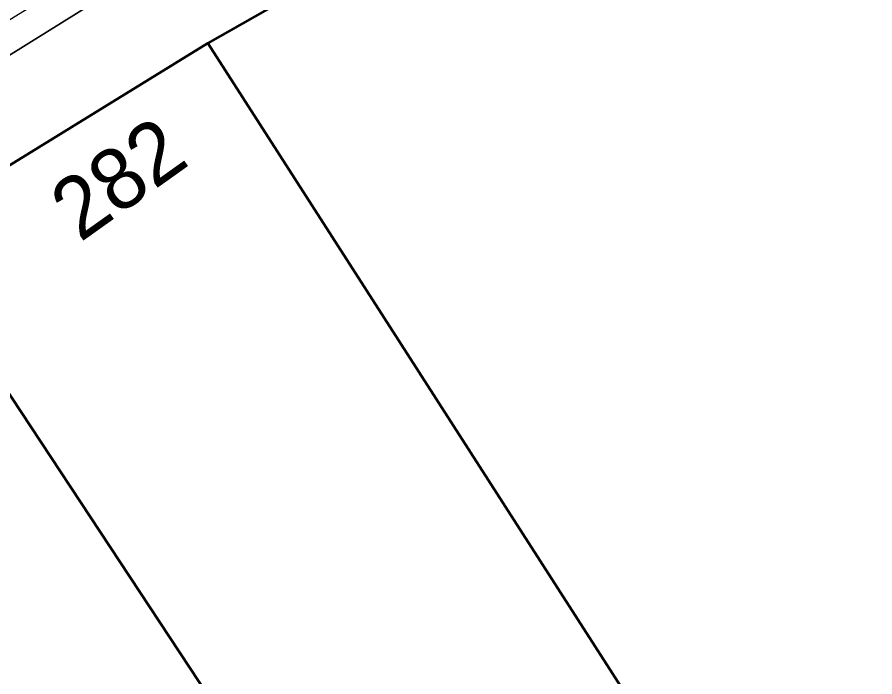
# Model space of a CAD drawing. Header units: metres. Extents: x 0 to 105485, y 0 to 425721.
# Drawn here: x 105280.33 to 105292.93, y 425330.37 to 425340.07 of the extents above; entities that cross this region are included whole.
import ezdxf
from ezdxf.enums import TextEntityAlignment as Align

# ---------------------------------------------------------------- set-up
doc = ezdxf.new("R2010")
doc.units = ezdxf.units.M
doc.header["$MEASUREMENT"] = 0
doc.linetypes.add('KG-PERCEEL-SO', pattern=[19, 5.5, -4, 5.5, -4])
for name, color, linetype, lineweight in [('B-XX-KG-GRENS_PERCEEL-G', 150, 'KG-PERCEEL-SO', 18), ('B-XX-OG-BEBOUWING-G', 7, 'Continuous', 35), ('B-XX-OG-BEBOUWING_HUISNUMMER-T', 7, 'Continuous', 18), ('B-XX-VH-OPENVERHARDING-G', 90, 'Continuous', 18)]:
    doc.layers.add(name, color=color, linetype=linetype, lineweight=lineweight)

msp = doc.modelspace()

# ---------------------------------------------------------------- linework, layer by layer
at = {"layer": 'B-XX-KG-GRENS_PERCEEL-G', "ltscale": 0.5, "flags": 128}
for points in [[(105283.136, 425339.686), (105283.327, 425339.804), (105288.952, 425342.998), (105293.646, 425345.811)], [(105278.642, 425336.919), (105283.136, 425339.686)], [(105283.136, 425339.686), (105293.453, 425323.607), (105300.414, 425313.006), (105302.875, 425309.471)], [(105278.642, 425336.919), (105283.591, 425329.411), (105290.025, 425319.768)]]:
    msp.add_lwpolyline(points, dxfattribs=at)
at = {"layer": 'B-XX-OG-BEBOUWING-G', "ltscale": 0.5}
for points in [[(105306.466, 425318.738), (105309.383, 425320.607), (105312.056, 425316.504), (105312.217, 425316.616), (105309.502, 425320.867), (105304.601, 425328.539), (105293.646, 425345.811), (105288.952, 425342.998), (105283.136, 425339.686), (105293.453, 425323.607), (105300.414, 425313.006), (105302.916, 425314.591), (105303.288, 425314.826), (105302.614, 425315.993), (105305.008, 425317.431), (105304.802, 425317.671)], [(105303.685, 425308.308), (105300.414, 425313.006), (105293.453, 425323.607), (105283.136, 425339.686), (105278.642, 425336.919), (105283.591, 425329.411), (105285.898, 425325.953), (105289.431, 425320.657), (105292.918, 425315.191), (105291.249, 425314.041), (105291.313, 425313.94), (105299.18, 425301.526), (105302.475, 425303.768), (105305.136, 425305.579), (105305.44, 425305.786)], [(105275.035, 425334.698), (105282.23, 425323.811), (105286.344, 425317.381), (105286.556, 425317.545), (105288.69, 425313.706), (105289.365, 425312.569), (105291.313, 425313.94), (105291.249, 425314.041), (105292.918, 425315.191), (105289.431, 425320.657), (105286.83, 425318.993), (105285.237, 425321.249), (105285.494, 425322.803), (105284.165, 425324.797), (105285.898, 425325.953), (105283.591, 425329.411), (105278.642, 425336.919)]]:
    msp.add_lwpolyline(points, close=True, dxfattribs=at)
at = {"layer": 'B-XX-VH-OPENVERHARDING-G', "ltscale": 0.5}
msp.add_lwpolyline([(105296.4, 425349.326), (105307.675, 425356.23), (105308.992, 425357.065), (105308.746, 425357.354), (105307.518, 425356.564), (105283.869, 425342.281), (105273.429, 425335.845), (105269.403, 425333.042), (105265.05, 425329.893), (105249.566, 425318.349), (105248.285, 425317.326), (105239.336, 425309.648), (105233.936, 425305.113), (105234.106, 425304.687), (105250.314, 425318.44), (105250.558, 425318.564), (105263.46, 425328.16), (105268.443, 425331.789), (105273.655, 425335.482), (105279.166, 425338.855), (105284.099, 425341.931)], close=True, dxfattribs=at)
for points in [[(105296.4, 425349.326), (105284.099, 425341.931), (105279.166, 425338.855), (105273.655, 425335.482), (105268.443, 425331.789), (105263.46, 425328.16), (105250.558, 425318.564), (105250.314, 425318.44), (105234.106, 425304.687)], [(105244.051, 425308.955), (105249.928, 425316.94), (105254.005, 425320.119), (105258.231, 425323.267), (105267.032, 425329.319), (105268.2, 425330.104), (105275.035, 425334.698), (105278.642, 425336.919), (105283.136, 425339.686), (105288.952, 425342.998), (105293.646, 425345.811)]]:
    msp.add_lwpolyline(points, dxfattribs=at)

# ---------------------------------------------------------------- texts
at = {"layer": 'B-XX-OG-BEBOUWING_HUISNUMMER-T'}
msp.add_text('282', height=0.9, rotation=35.5, dxfattribs=at).set_placement((105281.815, 425337.701), align=Align.MIDDLE_CENTER)

doc.saveas('drawing.dxf')
